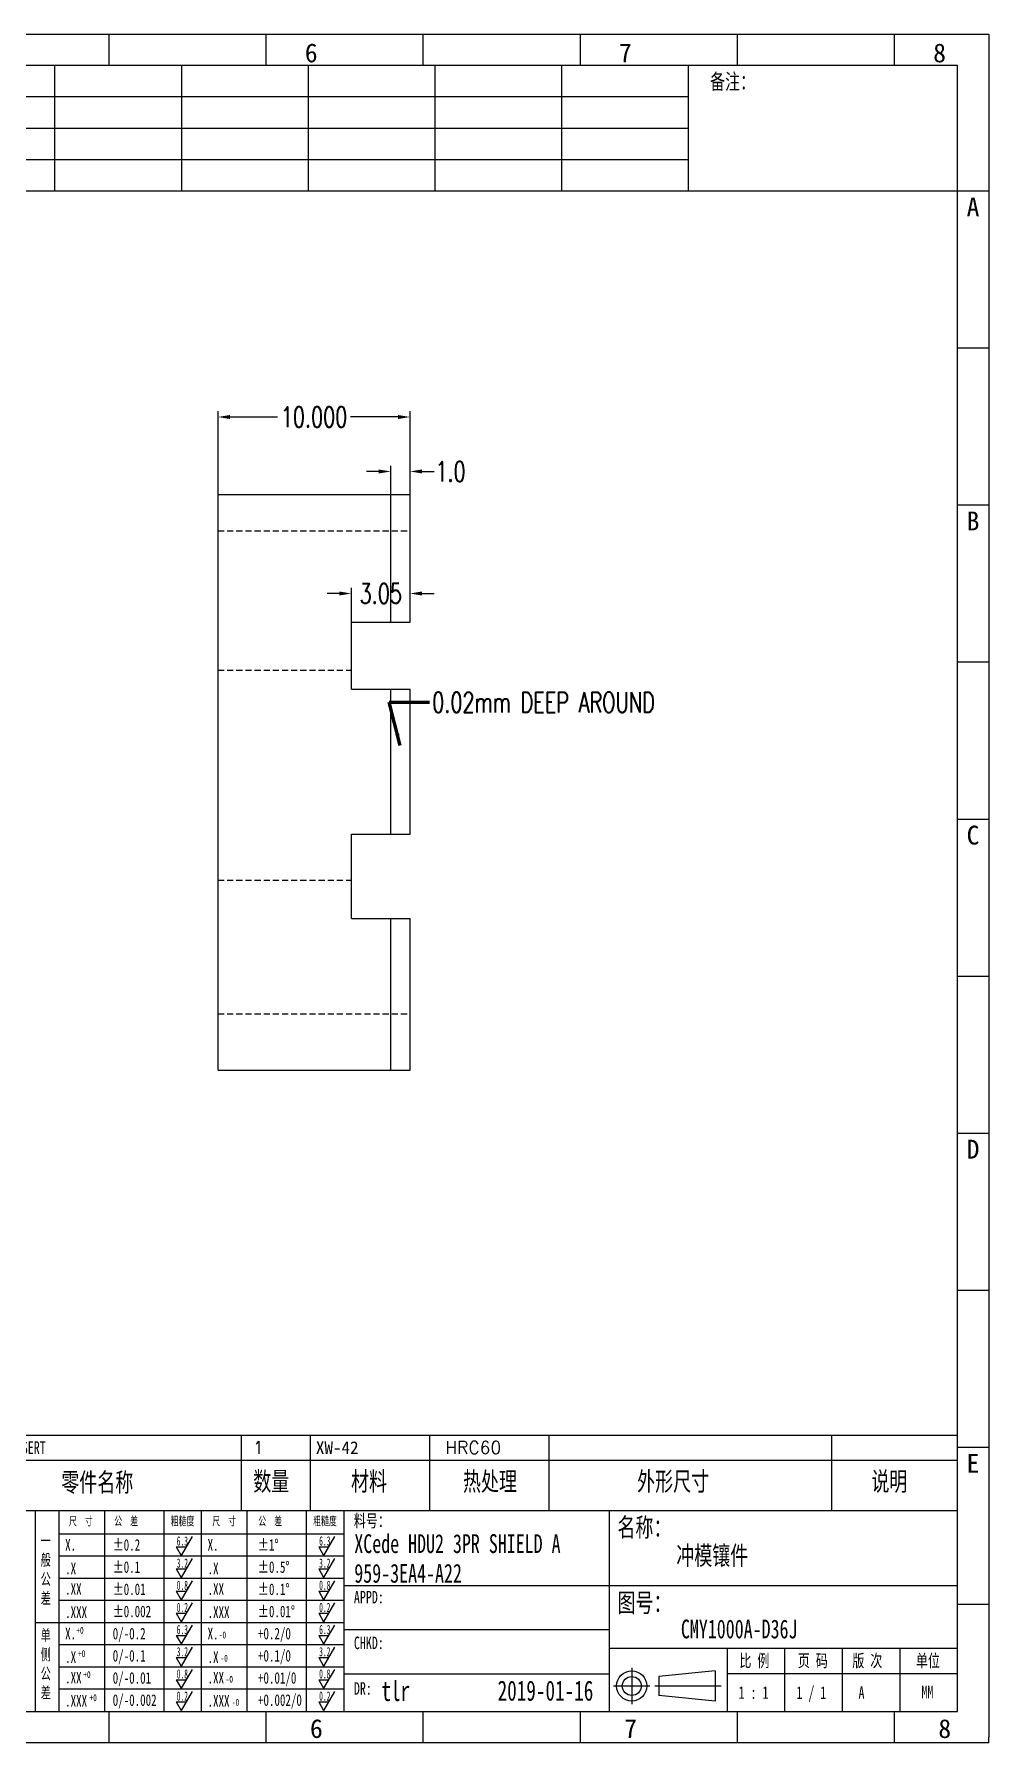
# Model space of a CAD drawing. Header units: millimetres. Extents: x -2852 to 5627, y -2271 to 1849.
# Drawn here: x -702.1 to -652.4, y -1017.1 to -928.1 of the extents above; entities that cross this region are included whole.
import ezdxf
from ezdxf.enums import TextEntityAlignment as Align

# ---------------------------------------------------------------- set-up
doc = ezdxf.new("R2010")
doc.units = ezdxf.units.MM
doc.header["$PDSIZE"] = 3
doc.linetypes.add('DASHED2', pattern=[9.525, 6.35, -3.175])
for name, color, linetype in [('1', 7, 'Continuous'), ('11', 4, 'DASHED2'), ('41', 1, 'Continuous')]:
    doc.layers.add(name, color=color, linetype=linetype)
doc.styles.add('CH', font='仿宋_GB2312_0.ttf')
doc.styles.add('jet02', font='simplex.shx', dxfattribs={"width": 0.7})
doc.styles.add('SIMPLEX', font='SIMPLEX')
doc.styles.get("Standard").update_dxf_attribs({"font": '仿宋_GB2312_0.ttf', "width": 0.7})
doc.styles.add('tk', font='', dxfattribs={"width": 0.7})
doc.styles.add('tk 2', font='仿宋_GB2312_0.ttf', dxfattribs={"width": 0.65})
doc.styles.get('tk').set_extended_font_data('NSimSun')
doc.dimstyles.new('jet02', dxfattribs={"dimtxt": 3.5, "dimasz": 2.1, "dimexe": 1, "dimexo": 0, "dimgap": 0.5, "dimtad": 0, "dimtoh": 1, "dimdec": 3, "dimzin": 9, "dimdsep": 46, "dimtxsty": 'jet02', "dimcen": 0, "dimclrt": 256, "dimazin": 2, "dimtfac": 1, "dimtdec": 3, "dimtofl": 0, "dimtmove": 0, "dimatfit": 1, "dimfxl": 0, "dimarcsym": 0})

# ---------------------------------------------------------------- blocks, each defined once
blk = doc.blocks.new('A3-N')
at = {"layer": '1', "color": 1}
for p, q in [((0, 296.73), (420, 296.73)), ((267.27, 291.27), (267.27, 296.73)), ((294.55, 291.27), (294.55, 296.73)), ((321.82, 291.27), (321.82, 296.73)), ((349.09, 291.27), (349.09, 296.73)), ((376.36, 291.27), (376.36, 296.73)), ((403.64, 291.27), (403.64, 296.73)), ((420, 296.73), (420, 1)), ((420, 269.45), (414.55, 269.45)), ((420, 242.18), (414.55, 242.18)), ((420, 214.91), (414.55, 214.91)), ((420, 187.64), (414.55, 187.64)), ((420, 160.36), (414.55, 160.36)), ((420, 133.09), (414.55, 133.09)), ((420, 105.82), (414.55, 105.82)), ((420, 78.55), (414.55, 78.55)), ((420, 51.27), (414.55, 51.27)), ((222.45, 49.09), (414.55, 49.09)), ((290.18, 49.09), (290.18, 40.36)), ((302.18, 49.09), (302.18, 40.36)), ((322.91, 49.09), (322.91, 40.36)), ((343.64, 49.09), (343.64, 40.36)), ((392.73, 40.36), (392.73, 49.09)), ((258.55, 40.36), (258.55, 5.44)), ((266.45, 40.36), (266.45, 5.44)), ((276.78, 40.36), (276.78, 5.45)), ((291.18, 40.36), (291.18, 5.45)), ((301.51, 40.37), (301.51, 5.46)), ((308.01, 40.36), (308.01, 5.45)), ((354.09, 40.36), (354.09, 5.45)), ((308.01, 32.39), (258.55, 32.39)), ((308.01, 28.54), (258.55, 28.54)), ((414.55, 27.27), (308.01, 27.27)), ((308.01, 24.69), (258.55, 24.69)), ((420, 24), (414.55, 24)), ((354.09, 19.63), (308.01, 19.63)), ((308.01, 16.99), (258.55, 16.99)), ((414.55, 16.36), (354.09, 16.36)), ((374.55, 16.36), (374.55, 5.45)), ((384.55, 16.36), (384.55, 5.45)), ((394.55, 16.36), (394.55, 5.45)), ((404.55, 16.36), (404.55, 5.45)), ((308.01, 13.14), (258.55, 13.14)), ((308.01, 11.99), (354.09, 11.99)), ((372.51, 12.49), (362.69, 11.5)), ((372.51, 12.49), (372.51, 7.25)), ((414.55, 12), (374.55, 12)), ((308.01, 9.29), (258.55, 9.29)), ((362.69, 11.5), (362.69, 8.23)), ((372.51, 7.25), (362.69, 8.23)), ((267.27, 0), (267.27, 5.45)), ((294.55, 0), (294.55, 5.45)), ((321.82, 0), (321.82, 5.45)), ((349.09, 0), (349.09, 5.45)), ((376.36, 0), (376.36, 5.45)), ((403.64, 0), (403.64, 5.45)), ((420, 0), (1, 0)), ((420, 0), (420, 1))]:
    blk.add_line(p, q, dxfattribs=at)
at = {"layer": '1'}
for p, q in [((414.55, 278.18), (414.55, 284.73)), ((221.45, 40.36), (414.55, 40.36)), ((221.45, 40.36), (414.55, 40.36)), ((254.41, 40.36), (254.41, 5.45)), ((283.28, 40.36), (283.28, 5.45)), ((308.01, 36.24), (258.55, 36.24)), ((308.01, 20.84), (254.41, 20.84))]:
    blk.add_line(p, q, dxfattribs=at)
at = {"layer": '1', "color": 1, "ltscale": 0.05}
for p, q in [((281.68, 35.84), (279.79, 32.56)), ((306.41, 35.84), (304.52, 32.56)), ((278.93, 34.04), (279.79, 32.56)), ((278.93, 34.04), (280.65, 34.04)), ((303.66, 34.05), (304.52, 32.56)), ((303.66, 34.05), (305.38, 34.05)), ((278.93, 30.19), (279.79, 28.71)), ((278.93, 30.19), (280.65, 30.19)), ((281.68, 31.99), (279.79, 28.71)), ((303.66, 30.2), (305.38, 30.2)), ((303.66, 30.2), (304.52, 28.71)), ((306.41, 31.99), (304.52, 28.71)), ((281.68, 28.14), (279.79, 24.86)), ((306.41, 28.14), (304.52, 24.86)), ((278.93, 26.34), (279.79, 24.86)), ((278.93, 26.34), (280.65, 26.34)), ((281.68, 24.29), (279.79, 21.01)), ((303.66, 26.35), (304.52, 24.86)), ((303.66, 26.35), (305.38, 26.35)), ((306.41, 24.29), (304.52, 21.01)), ((278.93, 22.49), (280.65, 22.49)), ((278.93, 22.49), (279.79, 21.01)), ((303.66, 22.5), (305.38, 22.5)), ((303.66, 22.5), (304.52, 21.01)), ((278.93, 18.66), (279.79, 17.17)), ((278.93, 18.66), (280.65, 18.66)), ((281.68, 20.45), (279.79, 17.17)), ((303.66, 18.66), (304.52, 17.18)), ((303.66, 18.66), (305.38, 18.66)), ((306.41, 20.46), (304.52, 17.18)), ((281.68, 16.6), (279.79, 13.32)), ((306.41, 16.61), (304.52, 13.33)), ((278.93, 14.81), (280.65, 14.81)), ((278.93, 14.81), (279.79, 13.32)), ((281.68, 12.75), (279.79, 9.47)), ((303.66, 14.81), (305.38, 14.81)), ((303.66, 14.81), (304.52, 13.33)), ((306.41, 12.76), (304.52, 9.48)), ((278.93, 10.96), (279.79, 9.47)), ((278.93, 10.96), (280.65, 10.96)), ((303.66, 10.96), (304.52, 9.48)), ((303.66, 10.96), (305.38, 10.96)), ((306.41, 8.91), (304.52, 5.63)), ((278.93, 7.11), (279.79, 5.62)), ((278.93, 7.11), (280.65, 7.11)), ((281.68, 8.9), (279.79, 5.62)), ((303.66, 7.11), (305.38, 7.11)), ((303.66, 7.11), (304.52, 5.63))]:
    blk.add_line(p, q, dxfattribs=at)
at = {"layer": '1', "color": 1, "ltscale": 0.1}
for p, q in [((358.01, 13.02), (358.01, 6.71)), ((354.86, 9.87), (361.17, 9.87)), ((362.03, 9.87), (373.54, 9.87))]:
    blk.add_line(p, q, dxfattribs=at)
at = {"layer": '1'}
blk.add_lwpolyline([(221.45, 5.45), (414.55, 5.45), (414.55, 291.27), (5.45, 291.27), (5.45, 5.45), (414.55, 5.45)], dxfattribs=at)
at = {"layer": '1', "color": 1}
for radius in [2.62, 1.64]:
    blk.add_circle((358.01, 9.87), radius, dxfattribs=at)
at = {"layer": '41'}
for p, q in [((257.82, 291.27), (257.82, 269.45)), ((279.82, 291.27), (279.82, 269.45)), ((301.82, 291.27), (301.82, 269.45)), ((323.82, 291.27), (323.82, 269.45)), ((345.82, 291.27), (345.82, 269.45)), ((367.82, 291.27), (367.82, 269.45)), ((367.82, 285.82), (5.45, 285.82)), ((367.82, 280.36), (5.45, 280.36)), ((367.82, 274.91), (5.45, 274.91)), ((414.55, 269.45), (5.45, 269.45))]:
    blk.add_line(p, q, dxfattribs=at)
at = {"layer": '1', "color": 1}
for s, p in [('6', (302.36, 295.11)), ('7', (356.91, 295.11)), ('8', (411.45, 295.11)), ('6', (303.26, 4.11)), ('7', (357.81, 4.11)), ('8', (412.35, 4.11))]:
    blk.add_text(s, height=3.27, dxfattribs=at).set_placement(p, align=Align.TOP_CENTER)
at = {"layer": '1', "style": 'tk', "width": 0.7}
blk.add_text('备注：', height=2.727, dxfattribs=at).set_placement((375.51, 288.55), align=Align.MIDDLE)
at = {"layer": '1', "color": 1}
for s, p in [('A', (418.37, 268.36)), ('B', (418.37, 213.82)), ('C', (418.37, 159.27)), ('D', (418.37, 104.73)), ('E', (418.37, 50.18))]:
    blk.add_text(s, height=3.27, dxfattribs=at).set_placement(p, align=Align.TOP_RIGHT)
at = {"layer": '1', "color": 1, "style": 'tk 2', "width": 0.7}
for s, height, p in [('数量', 3.273, (292.3, 43.78)), ('材料', 3.273, (309.27, 43.78)), ('热处理', 3.273, (328.71, 43.78)), ('外形尺寸', 3.273, (358.94, 43.78)), ('说明', 3.273, (399.61, 43.78)), ('零件名称', 3.273, (258.97, 43.61)), ('料号：', 2.182, (309.77, 37.46)), ('名称：', 3.273, (355.52, 35.79)), ('图号：', 3.273, (355.52, 22.7)), ('比 例', 2.182, (376.69, 13.18)), ('页 码', 2.182, (386.85, 13.18)), ('版 次', 2.182, (396.31, 13.18)), ('单位', 2.182, (407.35, 13.18))]:
    blk.add_text(s, height=height, dxfattribs=at).set_placement(p)
at = {"layer": '1', "color": 1, "ltscale": 0.05, "style": 'tk 2', "width": 0.5}
for s, p in [('6.3', (279.01, 34.26)), ('6.3', (303.74, 34.27)), ('3.2', (279.01, 30.41)), ('3.2', (303.74, 30.42)), ('0.8', (279.01, 26.56)), ('0.8', (303.74, 26.57)), ('0.2', (279.01, 22.71)), ('0.2', (303.74, 22.72)), ('6.3', (279.01, 18.87)), ('6.3', (303.74, 18.88)), ('3.2', (279.01, 15.02)), ('3.2', (303.74, 15.03)), ('0.8', (279.01, 11.17)), ('0.8', (303.74, 11.18)), ('0.2', (279.01, 7.32)), ('0.2', (303.74, 7.33))]:
    blk.add_text(s, height=1.6, dxfattribs=at).set_placement(p)
at = {"layer": '1', "color": 1, "style": 'tk 2', "width": 0.7}
for s, p in [('X.', (259.64, 34.37)), ('%%P0.2', (267.9, 34.37)), ('X.', (284.37, 34.37)), ('%%P1%%D', (293.12, 34.37)), ('.X', (259.64, 30.28)), ('%%P0.1', (267.9, 30.52)), ('.X', (284.37, 30.28)), ('%%P0.5%%D', (293.12, 30.52)), ('.XX', (259.64, 26.71)), ('%%P0.01', (267.9, 26.67)), ('.XX', (284.37, 26.71)), ('%%P0.1%%D', (293.12, 26.67)), ('%%P0.002', (267.9, 22.82)), ('%%P0.01%%D', (293.12, 22.82)), ('.XXX', (259.64, 22.68)), ('.XXX', (284.37, 22.68)), ('X.', (259.64, 18.97)), ('0/-0.2', (267.9, 18.97)), ('X.', (284.37, 18.97)), ('+0.2/0', (293.12, 18.97)), ('.X', (259.64, 14.88)), ('0/-0.1', (267.9, 15.12)), ('.X', (284.37, 14.88)), ('+0.1/0', (293.12, 15.12)), ('.XX', (259.64, 11.31)), ('0/-0.01', (267.9, 11.27)), ('.XX', (284.37, 11.31)), ('+0.01/0', (293.12, 11.27)), ('.XXX', (259.64, 7.28)), ('0/-0.002', (267.9, 7.42)), ('.XXX', (284.37, 7.28)), ('+0.002/0', (293.12, 7.42))]:
    blk.add_text(s, height=2, dxfattribs=at).set_placement(p, align=Align.MIDDLE_LEFT)
at = {"layer": '1', "style": 'tk 2', "width": 0.7}
for s, p in [('APPD:', (309.77, 24.21)), ('CHKD:', (309.77, 16.27)), ('DR:', (309.77, 8.35))]:
    blk.add_text(s, height=2.182, dxfattribs=at).set_placement(p)
at = {"layer": '1', "color": 7, "style": 'tk 2', "width": 0.7}
blk.add_text('MM', height=2.182, dxfattribs=at).set_placement((408.31, 7.75))
at = {"layer": '1', "color": 1, "ltscale": 0.05, "char_height": 1.5, "width": 6.3627, "attachment_point": 1, "style": 'tk 2'}
for s, insert in [('尺  寸', (260.31, 39.25)), ('公  差', (268.17, 39.25)), ('粗糙度', (277.98, 39.25)), ('尺  寸', (285.2, 39.25)), ('公  差', (293.18, 39.25)), ('粗糙度', (302.71, 39.26))]:
    blk.add_mtext(s, dxfattribs=dict(at, insert=insert))
at = {"layer": '1', "ltscale": 0.05, "char_height": 2, "width": 2.5195, "attachment_point": 1, "style": 'tk 2'}
for s, insert in [('一般公差', (255.39, 36.11)), ('单侧公差', (255.39, 19.71))]:
    blk.add_mtext(s, dxfattribs=dict(at, insert=insert))
at = {"layer": '1', "color": 1, "ltscale": 0.05, "char_height": 1.2, "width": 5.1396, "attachment_point": 1, "line_spacing_factor": 0.8, "style": 'tk 2'}
for s, insert in [('+0', (261.58, 20.13)), ('-0', (286.31, 19.33)), ('+0', (261.88, 16.09)), ('-0', (286.61, 15.29)), ('+0', (262.79, 12.45)), ('-0', (287.51, 11.65)), ('+0', (263.87, 8.44)), ('-0', (288.59, 7.64))]:
    blk.add_mtext(s, dxfattribs=dict(at, insert=insert))
at = {"layer": '1', "style": 'tk 2', "width": 0.7}
for tag, p in [('PATR-NO1', (309.84, 32.96)), ('TITLE', (365.74, 30.9)), ('PATR-NO2', (309.84, 27.81)), ('DWG-NO:', (366.54, 18.14))]:
    blk.add_attdef(tag, p, '', height=3.27, dxfattribs=at)
at = {"layer": '1', "color": 1, "style": 'tk 2', "width": 0.7}
for tag, p in [('DRAW', (314.55, 7.27)), ('DATE', (334.72, 7.32))]:
    blk.add_attdef(tag, p, '', height=3.49, dxfattribs=at)
at = {"layer": '1', "style": 'tk 2', "width": 0.7}
for tag, p in [('SCALE', (376.55, 8.73)), ('SHEET', (386.6, 8.72)), ('REV', (397.38, 8.73))]:
    blk.add_attdef(tag, text='', height=2.18, dxfattribs=at).set_placement(p, align=Align.MIDDLE_LEFT)
blk = doc.blocks.new('FB3')
at = {"layer": '1', "color": 1}
for p, q in [((0, 4.36), (193.09, 4.36)), ((0, 4.36), (0, 0)), ((10.91, 4.36), (10.91, 0)), ((24, 4.36), (24, 0)), ((68.73, 4.36), (68.73, 0)), ((80.73, 4.36), (80.73, 0)), ((101.45, 4.36), (101.45, 0)), ((122.18, 4.36), (122.18, 0)), ((171.27, 0), (171.27, 4.36))]:
    blk.add_line(p, q, dxfattribs=at)
at = {"layer": '1'}
for tag, style, p in [('ITEM', 'SIMPLEX', (4.36, 2.18)), ('PARTNO', 'SIMPLEX', (12, 2.18)), ('QTY', 'SIMPLEX', (74.18, 2.18)), ('MATL', 'CH', (81.72, 2.18)), ('FINISH', 'SIMPLEX', (104.17, 2.18)), ('SPEC', 'SIMPLEX', (130.91, 2.18)), ('REMARK', 'SIMPLEX', (174.06, 2.18))]:
    blk.add_attdef(tag, text='', height=2.18, dxfattribs=dict(at, style=style)).set_placement(p, align=Align.MIDDLE_LEFT)
at = {"layer": '1', "style": 'tk', "width": 0.7}
blk.add_attdef('DIE', text='', height=2.18, dxfattribs=at).set_placement((24.43, 2.18), align=Align.MIDDLE_LEFT)
blk = doc.blocks.new('*D2739')
at = {"layer": '41', "ltscale": 0.05}
for p, q in [((222.692, -3404.487), (222.692, -3400.15)), ((223.322, -3400.45), (225.792, -3400.45)), ((232.062, -3400.45), (229.592, -3400.45)), ((232.692, -3404.487), (232.692, -3400.15))]:
    blk.add_line(p, q, dxfattribs=at)
for points in [[(223.322, -3400.345), (223.322, -3400.555), (222.692, -3400.45)], [(232.062, -3400.345), (232.062, -3400.555), (232.692, -3400.45)]]:
    blk.add_solid(points, dxfattribs=at)
at = {"layer": 'Defpoints', "color": 0, "ltscale": 0.05}
for p in [(222.692, -3400.45), (222.692, -3404.487), (232.692, -3404.487)]:
    blk.add_point(p, dxfattribs=at)
at = {"layer": '41', "ltscale": 0.05, "insert": (227.692, -3400.45), "char_height": 1.05, "attachment_point": 5, "style": 'jet02'}
blk.add_mtext('10.000', dxfattribs=at)
blk = doc.blocks.new('*D2740')
at = {"layer": '41', "ltscale": 0.05}
for p, q in [((231.692, -3404.487), (231.692, -3402.988)), ((232.692, -3404.487), (232.692, -3402.988)), ((231.062, -3403.288), (230.432, -3403.288)), ((233.322, -3403.288), (233.952, -3403.288))]:
    blk.add_line(p, q, dxfattribs=at)
for points in [[(231.062, -3403.183), (231.062, -3403.393), (231.692, -3403.288)], [(233.322, -3403.183), (233.322, -3403.393), (232.692, -3403.288)]]:
    blk.add_solid(points, dxfattribs=at)
at = {"layer": 'Defpoints', "color": 0, "ltscale": 0.05}
for p in [(232.692, -3403.288), (231.692, -3404.487), (232.692, -3404.487)]:
    blk.add_point(p, dxfattribs=at)
at = {"layer": '41', "ltscale": 0.05, "insert": (234.802, -3403.288), "char_height": 1.05, "attachment_point": 5, "style": 'jet02'}
blk.add_mtext('1.0', dxfattribs=at)
blk = doc.blocks.new('*D2741')
at = {"layer": '41', "ltscale": 0.05}
for p, q in [((229.642, -3411.137), (229.642, -3409.346)), ((232.692, -3411.137), (232.692, -3409.346)), ((229.012, -3409.646), (228.382, -3409.646)), ((233.322, -3409.646), (233.952, -3409.646))]:
    blk.add_line(p, q, dxfattribs=at)
for points in [[(229.012, -3409.541), (229.012, -3409.751), (229.642, -3409.646)], [(233.322, -3409.541), (233.322, -3409.751), (232.692, -3409.646)]]:
    blk.add_solid(points, dxfattribs=at)
at = {"layer": 'Defpoints', "color": 0, "ltscale": 0.05}
for p in [(232.692, -3409.646), (229.642, -3411.137), (232.692, -3411.137)]:
    blk.add_point(p, dxfattribs=at)
at = {"layer": '41', "ltscale": 0.05, "insert": (231.167, -3409.646), "char_height": 1.05, "attachment_point": 5, "style": 'jet02'}
blk.add_mtext('3.05', dxfattribs=at)

msp = doc.modelspace()

# ---------------------------------------------------------------- linework, layer by layer
at = {"layer": '1', "ltscale": 0.05}
for p, q in [((-692.5162, -952.0577), (-682.5162, -952.0577)), ((-692.5162, -982.0527), (-692.5162, -952.0577)), ((-682.5162, -958.7072), (-682.5162, -952.0577)), ((-685.5662, -958.7072), (-682.5162, -958.7072)), ((-685.5662, -962.2072), (-685.5662, -958.7072)), ((-685.5662, -962.2072), (-682.5162, -962.2072)), ((-682.5162, -969.7532), (-682.5162, -962.2072)), ((-685.5662, -974.1532), (-685.5662, -969.7532)), ((-685.5662, -969.7532), (-682.5162, -969.7532)), ((-685.5662, -974.1532), (-682.5162, -974.1532)), ((-682.5162, -982.0527), (-682.5162, -974.1532)), ((-692.5162, -982.0527), (-682.5162, -982.0527))]:
    msp.add_line(p, q, dxfattribs=at)
at = {"layer": '1', "color": 3, "ltscale": 0.05}
for p, q in [((-683.5162, -958.7072), (-683.5162, -952.0577)), ((-683.5162, -969.7532), (-683.5162, -962.2072)), ((-683.5162, -982.0527), (-683.5162, -974.1532))]:
    msp.add_line(p, q, dxfattribs=at)
at = {"layer": '11', "ltscale": 0.05}
for p, q in [((-692.5162, -953.9532), (-682.5162, -953.9532)), ((-692.5162, -961.2072), (-685.5662, -961.2072)), ((-692.5162, -972.1532), (-685.5662, -972.1532)), ((-692.5162, -979.1072), (-682.5162, -979.1072))]:
    msp.add_line(p, q, dxfattribs=at)

# ---------------------------------------------------------------- block references
at = {"layer": '1', "ltscale": 0.05, "xscale": 0.2999999999999545, "yscale": 0.2999999999999545, "zscale": 0.2999999999999545}
msp.add_blockref('A3-N', (-778.3712, -1017.0944), dxfattribs=at).add_auto_attribs({'DWG-NO:': 'CMY1000A-D36J', 'TITLE': '冲模镶件', 'REV': 'A', 'SHEET': '1 / 1', 'DRAW': 'tlr', 'DATE': '2019-01-16', 'PATR-NO1': 'XCede HDU2 3PR SHIELD A', 'PATR-NO2': '959-3EA4-A22', 'SCALE': '1 : 1'})
at = {"layer": '1', "ltscale": 0.05}
ref = msp.add_blockref('FB3', (-711.9348, -1002.3672), dxfattribs=dict(at, xscale=0.2999999999999545, yscale=0.2999999999999545, zscale=0.2999999999999545))
ref.add_attrib('PARTNO', 'D36J', dxfattribs={"height": 0.65455, "style": 'SIMPLEX', "width": 0.8}).set_placement((-708.3348, -1001.7126), align=Align.MIDDLE_LEFT)
ref.add_attrib('ITEM', '1', dxfattribs={"height": 0.6545, "style": 'SIMPLEX'}).set_placement((-710.6258, -1001.7126), align=Align.MIDDLE_LEFT)
ref.add_attrib('DIE', 'DIE INSERT', dxfattribs={"height": 0.65455, "style": 'tk', "width": 0.7}).set_placement((-704.6058, -1001.7126), align=Align.MIDDLE_LEFT)
ref.add_attrib('QTY', '1', dxfattribs={"height": 0.6545, "style": 'SIMPLEX'}).set_placement((-690.695, -1001.7126), align=Align.MIDDLE_LEFT)
ref.add_attrib('MATL', 'XW-42', dxfattribs={"height": 0.65455, "style": 'CH'}).set_placement((-687.42, -1001.7126), align=Align.MIDDLE_LEFT)
ref.add_attrib('FINISH', 'HRC60', dxfattribs={"height": 0.65455, "style": 'SIMPLEX'}).set_placement((-680.683, -1001.7126), align=Align.MIDDLE_LEFT)

# ---------------------------------------------------------------- texts
at = {"layer": '41', "ltscale": 0.05, "insert": (-681.36, -962.8848), "char_height": 1.05, "attachment_point": 4, "style": 'jet02'}
msp.add_mtext('0.02mm DEEP AROUND', dxfattribs=at)

# ---------------------------------------------------------------- dimensions: what is measured, and where the dimension line sits
at = {"layer": '41', "ltscale": 0.05}
for base, p1, p2, override, picture, middle in [((-692.5162, -948.0202), (-682.5162, -952.0577), (-692.5162, -952.0577), {"dimscale": 0.3, "dimtoh": 0, "dimzin": 1, "dimclrd": 256, "dimclre": 256, "dimadec": 3, "dimazin": 0, "dimatfit": 3, "dimlwd": 65535, "dimlwe": 65535}, '*D2739', (-687.5162, -948.0202)), ((-682.5162, -950.8584), (-683.5162, -952.0577), (-682.5162, -952.0577), {"dimscale": 0.3, "dimtoh": 0, "dimdec": 1, "dimzin": 1, "dimclrd": 256, "dimclre": 256, "dimadec": 1, "dimazin": 0, "dimatfit": 3, "dimlwd": 65535, "dimlwe": 65535}, '*D2740', (-680.4062, -950.8584)), ((-682.5162, -957.2163), (-685.5662, -958.7072), (-682.5162, -958.7072), {"dimscale": 0.3, "dimtoh": 0, "dimdec": 2, "dimzin": 1, "dimclrd": 256, "dimclre": 256, "dimazin": 0, "dimatfit": 3, "dimlwd": 65535, "dimlwe": 65535}, '*D2741', (-684.0412, -957.2163))]:
    dim = msp.add_linear_dim(base=base, p1=p1, p2=p2, dimstyle='jet02', override=override, dxfattribs=at)
    dim.commit()
    dim.dimension.update_dxf_attribs({"geometry": picture, "text_midpoint": middle, "insert": (-915.2077, 2452.4298)})

# ---------------------------------------------------------------- leaders
at = {"layer": '41', "ltscale": 0.05, "annotation_type": 0, "has_hookline": 1, "hookline_direction": 0, "text_width": 12.985}
msp.add_leader([(-683.0277, -965.1354), (-683.61, -962.8848), (-681.51, -962.8848)], dimstyle='jet02', override={"dimscale": 0.3, "dimtoh": 0, "dimzin": 1, "dimclrd": 256, "dimclre": 256, "dimadec": 3, "dimazin": 0, "dimatfit": 3, "dimlwd": 65535, "dimlwe": 65535}, dxfattribs=at)

doc.saveas('drawing.dxf')
